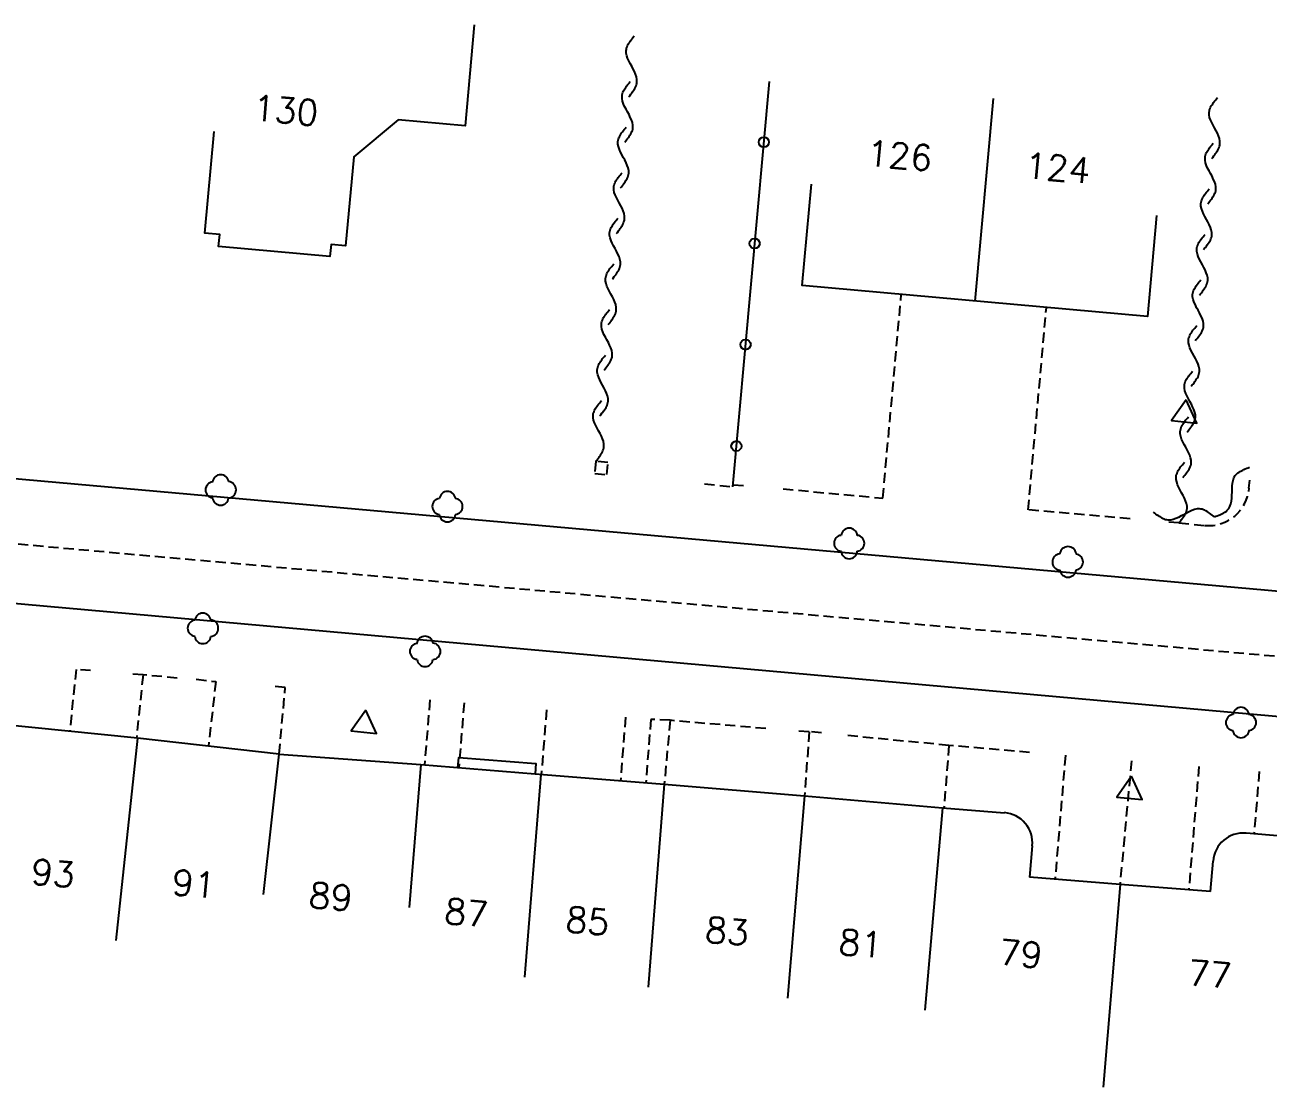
# Model space of a CAD drawing. Header units: millimetres. Extents: x 107999 to 109001, y 146999 to 148001.
# Drawn here: x 108534.2 to 108595.3, y 147346 to 147398.3 of the extents above; entities that cross this region are included whole.
import ezdxf
from ezdxf.enums import TextEntityAlignment as Align

# ---------------------------------------------------------------- set-up
doc = ezdxf.new("R2010")
doc.units = ezdxf.units.MM
doc.linetypes.add('DASHED', pattern=[0.75, 0.5, -0.25])
for name, color, linetype in [('W0001', 6, 'DASHED'), ('W0008', 7, 'CONTINUOUS'), ('W0100', 7, 'CONTINUOUS'), ('W0112', 1, 'DASHED'), ('W0300', 7, 'CONTINUOUS'), ('W0310', 3, 'CONTINUOUS'), ('W0322', 7, 'CONTINUOUS'), ('W0473', 7, 'CONTINUOUS'), ('W0991', 7, 'CONTINUOUS'), ('W1102', 7, 'CONTINUOUS')]:
    doc.layers.add(name, color=color, linetype=linetype)
doc.styles.get("Standard").update_dxf_attribs({"font": 'romans.shx', "width": 0.85})

msp = doc.modelspace()

# ---------------------------------------------------------------- linework, layer by layer
at = {"layer": 'W0001'}
msp.add_lwpolyline([(108999.037, 147346.688), (108659.123, 147361.547), (108457.256, 147379.547)], dxfattribs=at)
at = {"layer": 'W0008'}
for points in [[(108632.834, 147367.094), (108457.537, 147382.719)], [(108632.295, 147360.969), (108430.428, 147379.047)]]:
    msp.add_lwpolyline(points, dxfattribs=at)
at = {"layer": 'W0100'}
msp.add_line((108546.709, 147362.406), (108553.678, 147361.891), dxfattribs=at)
for points in [[(108556.295, 147398.25), (108555.842, 147393.281), (108552.553, 147393.578), (108550.381, 147391.766), (108549.975, 147387.391), (108549.256, 147387.453), (108549.201, 147386.859), (108543.732, 147387.359), (108543.787, 147387.953), (108543.053, 147388.016), (108543.506, 147393)], [(108589.834, 147388.875), (108589.381, 147383.906), (108572.412, 147385.438), (108572.865, 147390.422)], [(108546.709, 147362.406), (108539.748, 147363.188), (108532.748, 147363.891), (108525.795, 147364.594), (108511.334, 147365.797)], [(108555.482, 147361.734), (108555.537, 147362.234), (108559.326, 147361.938), (108559.287, 147361.438)], [(108553.678, 147361.891), (108559.287, 147361.438), (108565.639, 147360.922), (108572.537, 147360.359), (108579.318, 147359.766), (108582.357, 147359.516)], [(108623.326, 147351), (108623.724, 147355.984), (108610.49, 147357.031), (108603.201, 147357.734), (108597.295, 147358.25), (108594.232, 147358.516)], [(108583.725, 147357.891), (108583.584, 147356.359)], [(108592.49, 147355.641), (108592.615, 147357.141)], [(108592.49, 147355.641), (108588.037, 147356), (108583.584, 147356.359)]]:
    msp.add_lwpolyline(points, dxfattribs=at)
for centre, radius, start, end in [((108582.234, 147358.031), 1.499, 354.6163, 85.2364), ((108594.109, 147357.016), 1.505, 85.2364, 175.2364)]:
    msp.add_arc(centre, radius, start, end, dxfattribs=at)
at = {"layer": 'W0112'}
for points in [[(108571.482, 147375.438), (108576.381, 147374.984), (108577.287, 147385)], [(108588.529, 147373.969), (108583.521, 147374.406), (108584.42, 147384.344)], [(108562.865, 147376.734), (108562.272, 147376.797), (108562.217, 147376.203), (108562.811, 147376.141), (108562.865, 147376.734)], [(108567.615, 147375.688), (108568.998, 147375.547)], [(108569.029, 147375.641), (108569.732, 147375.594)], [(108594.373, 147375.469), (108594.412, 147375.875)], [(108590.928, 147373.766), (108590.248, 147373.813)], [(108590.928, 147373.766), (108592.209, 147373.641)], [(108537.436, 147366.516), (108536.725, 147366.563), (108536.412, 147363.516)], [(108541.693, 147366.141), (108540.014, 147366.297), (108540.014, 147366.297), (108539.326, 147366.344)], [(108540.014, 147366.297), (108539.693, 147363.188)], [(108542.631, 147366.078), (108543.592, 147365.969), (108543.232, 147362.797)], [(108546.709, 147362.406), (108547.006, 147365.672), (108546.303, 147365.75)], [(108554.115, 147365.063), (108553.85, 147361.875)], [(108555.795, 147364.922), (108555.537, 147361.734)], [(108559.85, 147364.578), (108559.592, 147361.406)], [(108563.732, 147364.219), (108563.482, 147361.094)], [(108564.975, 147364.109), (108564.732, 147361)], [(108570.623, 147363.656), (108565.92, 147364.063), (108564.975, 147364.109)], [(108565.92, 147364.063), (108565.639, 147360.922)], [(108573.365, 147363.453), (108572.756, 147363.5), (108572.256, 147363.531)], [(108572.756, 147363.5), (108572.537, 147360.359)], [(108583.592, 147362.484), (108579.631, 147362.828), (108574.498, 147363.328)], [(108579.631, 147362.828), (108579.381, 147359.766)], [(108585.35, 147362.344), (108584.85, 147356.266)], [(108588.6, 147362.078), (108588.037, 147356)], [(108591.912, 147361.797), (108591.42, 147355.719)], [(108594.881, 147361.547), (108594.623, 147358.484)]]:
    msp.add_lwpolyline(points, dxfattribs=at)
msp.add_arc((108592.383, 147375.641), 2.007, 265.0882, 355.0882, dxfattribs=at)
at = {"layer": 'W0300'}
for centre, radius, start, end in [((108543.477, 147375.391), 0.393, 95.7106, 264.2894), ((108543.828, 147375.734), 0.401, 6.7098, 173.2902), ((108544.18, 147375.391), 0.409, 276.5819, 83.4181), ((108543.828, 147375.031), 0.393, 186.8428, 353.1572), ((108554.977, 147374.922), 0.393, 6.8428, 173.1572), ((108554.625, 147374.578), 0.393, 96.8428, 263.1572), ((108555.328, 147374.578), 0.393, 275.7106, 84.2894), ((108554.977, 147374.219), 0.4, 184.4846, 355.5154), ((108574.375, 147372.766), 0.393, 96.8428, 263.1572), ((108574.727, 147373.109), 0.401, 6.7098, 173.2902), ((108575.078, 147372.766), 0.393, 276.8428, 83.1572), ((108585.477, 147372.203), 0.401, 6.7098, 173.2902), ((108574.727, 147372.406), 0.4, 184.4846, 355.5154), ((108585.125, 147371.844), 0.409, 96.5819, 263.4181), ((108585.828, 147371.844), 0.393, 276.8428, 83.1572), ((108585.477, 147371.5), 0.401, 186.7098, 353.2902), ((108542.602, 147368.594), 0.393, 96.8428, 263.1572), ((108542.953, 147368.938), 0.393, 6.8428, 173.1572), ((108543.305, 147368.594), 0.408, 275.4923, 84.5077), ((108542.953, 147368.234), 0.401, 186.7098, 353.2902), ((108553.523, 147367.453), 0.393, 95.7106, 264.2894), ((108553.875, 147367.797), 0.401, 6.7098, 173.2902), ((108554.227, 147367.453), 0.409, 276.5819, 83.4181), ((108553.875, 147367.094), 0.393, 186.8428, 353.1572), ((108593.984, 147364.312), 0.392, 4.5739, 175.4261), ((108593.633, 147363.953), 0.393, 96.8428, 263.1572), ((108594.336, 147363.953), 0.393, 275.7106, 84.2894), ((108593.984, 147363.609), 0.401, 186.7098, 353.2902)]:
    msp.add_arc(centre, radius, start, end, dxfattribs=at)
at = {"layer": 'W0310'}
for points in [[(108563.897, 147394.719), (108563.943, 147394.766), (108563.99, 147394.844), (108564.037, 147394.891), (108564.076, 147394.953), (108564.123, 147395.016), (108564.162, 147395.078), (108564.193, 147395.125), (108564.225, 147395.188), (108564.248, 147395.25), (108564.272, 147395.313), (108564.287, 147395.375), (108564.295, 147395.438), (108564.295, 147395.563), (108564.272, 147395.688), (108564.225, 147395.828), (108564.17, 147395.953), (108564.107, 147396.078), (108564.037, 147396.219), (108563.959, 147396.344), (108563.897, 147396.484), (108563.834, 147396.609), (108563.795, 147396.734), (108563.764, 147396.859), (108563.764, 147396.984), (108563.772, 147397.047), (108563.787, 147397.109), (108563.811, 147397.172), (108563.834, 147397.234), (108563.865, 147397.297), (108563.897, 147397.344), (108563.936, 147397.406), (108563.982, 147397.469), (108564.022, 147397.531), (108564.068, 147397.578), (108564.115, 147397.641), (108564.162, 147397.703)], [(108563.693, 147392.484), (108563.74, 147392.547), (108563.779, 147392.594), (108563.826, 147392.656), (108563.873, 147392.719), (108563.912, 147392.766), (108563.951, 147392.828), (108563.99, 147392.891), (108564.022, 147392.953), (108564.045, 147393), (108564.068, 147393.063), (108564.084, 147393.125), (108564.092, 147393.188), (108564.092, 147393.313), (108564.068, 147393.453), (108564.029, 147393.578), (108563.967, 147393.703), (108563.904, 147393.844), (108563.834, 147393.969), (108563.764, 147394.109), (108563.686, 147394.234), (108563.631, 147394.359), (108563.584, 147394.5), (108563.561, 147394.625), (108563.561, 147394.75), (108563.568, 147394.813), (108563.584, 147394.875), (108563.607, 147394.938), (108563.631, 147395), (108563.662, 147395.063), (108563.701, 147395.109), (108563.74, 147395.172), (108563.779, 147395.234), (108563.826, 147395.297), (108563.873, 147395.344), (108563.92, 147395.406), (108563.967, 147395.469)], [(108592.553, 147391.688), (108592.6, 147391.734), (108592.646, 147391.813), (108592.693, 147391.859), (108592.732, 147391.922), (108592.779, 147391.984), (108592.818, 147392.047), (108592.85, 147392.094), (108592.881, 147392.156), (108592.904, 147392.219), (108592.928, 147392.281), (108592.943, 147392.344), (108592.951, 147392.406), (108592.951, 147392.531), (108592.928, 147392.672), (108592.881, 147392.797), (108592.826, 147392.922), (108592.764, 147393.047), (108592.686, 147393.188), (108592.615, 147393.313), (108592.553, 147393.453), (108592.49, 147393.578), (108592.443, 147393.703), (108592.42, 147393.828), (108592.42, 147393.953), (108592.428, 147394.016), (108592.443, 147394.078), (108592.467, 147394.141), (108592.49, 147394.203), (108592.521, 147394.266), (108592.561, 147394.313), (108592.6, 147394.375), (108592.639, 147394.438), (108592.686, 147394.5), (108592.732, 147394.547), (108592.779, 147394.609), (108592.826, 147394.672)], [(108563.49, 147390.234), (108563.537, 147390.281), (108563.584, 147390.359), (108563.631, 147390.406), (108563.67, 147390.469), (108563.717, 147390.531), (108563.748, 147390.594), (108563.787, 147390.641), (108563.818, 147390.703), (108563.842, 147390.766), (108563.865, 147390.828), (108563.881, 147390.891), (108563.889, 147390.953), (108563.889, 147391.078), (108563.865, 147391.219), (108563.818, 147391.344), (108563.764, 147391.469), (108563.693, 147391.609), (108563.623, 147391.734), (108563.553, 147391.875), (108563.482, 147392), (108563.428, 147392.125), (108563.381, 147392.266), (108563.357, 147392.391), (108563.357, 147392.516), (108563.365, 147392.578), (108563.381, 147392.641), (108563.404, 147392.703), (108563.436, 147392.75), (108563.467, 147392.813), (108563.498, 147392.875), (108563.537, 147392.938), (108563.576, 147392.984), (108563.623, 147393.047), (108563.67, 147393.109), (108563.717, 147393.156), (108563.764, 147393.219)], [(108592.35, 147389.453), (108592.396, 147389.516), (108592.436, 147389.563), (108592.482, 147389.625), (108592.529, 147389.688), (108592.568, 147389.734), (108592.607, 147389.797), (108592.646, 147389.859), (108592.678, 147389.922), (108592.701, 147389.969), (108592.725, 147390.031), (108592.74, 147390.094), (108592.748, 147390.156), (108592.748, 147390.281), (108592.725, 147390.422), (108592.686, 147390.547), (108592.623, 147390.672), (108592.561, 147390.813), (108592.49, 147390.938), (108592.42, 147391.078), (108592.342, 147391.203), (108592.287, 147391.328), (108592.24, 147391.469), (108592.217, 147391.594), (108592.217, 147391.719), (108592.225, 147391.781), (108592.24, 147391.844), (108592.264, 147391.906), (108592.287, 147391.969), (108592.318, 147392.031), (108592.357, 147392.078), (108592.396, 147392.141), (108592.436, 147392.203), (108592.482, 147392.266), (108592.529, 147392.313), (108592.576, 147392.375), (108592.623, 147392.438)], [(108563.287, 147388), (108563.334, 147388.047), (108563.381, 147388.125), (108563.428, 147388.172), (108563.467, 147388.234), (108563.514, 147388.297), (108563.553, 147388.359), (108563.584, 147388.406), (108563.615, 147388.469), (108563.639, 147388.531), (108563.662, 147388.594), (108563.678, 147388.656), (108563.686, 147388.719), (108563.686, 147388.844), (108563.662, 147388.984), (108563.615, 147389.109), (108563.561, 147389.234), (108563.498, 147389.359), (108563.42, 147389.5), (108563.35, 147389.625), (108563.287, 147389.766), (108563.225, 147389.891), (108563.178, 147390.016), (108563.154, 147390.141), (108563.154, 147390.266), (108563.162, 147390.328), (108563.178, 147390.391), (108563.201, 147390.453), (108563.225, 147390.516), (108563.256, 147390.578), (108563.295, 147390.625), (108563.334, 147390.688), (108563.373, 147390.75), (108563.42, 147390.813), (108563.467, 147390.859), (108563.514, 147390.922), (108563.561, 147390.984)], [(108592.146, 147387.203), (108592.193, 147387.266), (108592.24, 147387.313), (108592.287, 147387.375), (108592.326, 147387.438), (108592.373, 147387.5), (108592.412, 147387.563), (108592.451, 147387.609), (108592.482, 147387.672), (108592.506, 147387.734), (108592.529, 147387.797), (108592.545, 147387.859), (108592.553, 147387.922), (108592.553, 147388.047), (108592.521, 147388.172), (108592.482, 147388.297), (108592.42, 147388.438), (108592.357, 147388.563), (108592.287, 147388.688), (108592.209, 147388.828), (108592.146, 147388.953), (108592.084, 147389.094), (108592.045, 147389.219), (108592.014, 147389.344), (108592.014, 147389.469), (108592.021, 147389.531), (108592.037, 147389.594), (108592.061, 147389.656), (108592.084, 147389.719), (108592.115, 147389.781), (108592.154, 147389.828), (108592.193, 147389.891), (108592.232, 147389.953), (108592.279, 147390.016), (108592.326, 147390.063), (108592.373, 147390.125), (108592.42, 147390.188)], [(108563.084, 147385.75), (108563.131, 147385.797), (108563.178, 147385.875), (108563.225, 147385.922), (108563.264, 147385.984), (108563.311, 147386.047), (108563.342, 147386.109), (108563.381, 147386.156), (108563.412, 147386.219), (108563.436, 147386.281), (108563.459, 147386.344), (108563.475, 147386.406), (108563.482, 147386.469), (108563.482, 147386.594), (108563.459, 147386.734), (108563.412, 147386.859), (108563.357, 147386.984), (108563.295, 147387.125), (108563.217, 147387.25), (108563.147, 147387.391), (108563.076, 147387.516), (108563.022, 147387.641), (108562.975, 147387.781), (108562.951, 147387.906), (108562.951, 147388.031), (108562.959, 147388.094), (108562.975, 147388.156), (108562.998, 147388.219), (108563.022, 147388.281), (108563.053, 147388.344), (108563.092, 147388.391), (108563.131, 147388.453), (108563.17, 147388.516), (108563.217, 147388.578), (108563.264, 147388.625), (108563.311, 147388.688), (108563.357, 147388.75)], [(108591.943, 147384.969), (108591.99, 147385.031), (108592.037, 147385.078), (108592.084, 147385.141), (108592.123, 147385.203), (108592.17, 147385.266), (108592.209, 147385.328), (108592.248, 147385.375), (108592.279, 147385.438), (108592.303, 147385.5), (108592.326, 147385.563), (108592.342, 147385.625), (108592.35, 147385.688), (108592.35, 147385.813), (108592.318, 147385.938), (108592.279, 147386.063), (108592.217, 147386.203), (108592.154, 147386.328), (108592.084, 147386.453), (108592.006, 147386.594), (108591.943, 147386.719), (108591.881, 147386.859), (108591.842, 147386.984), (108591.811, 147387.109), (108591.811, 147387.234), (108591.818, 147387.297), (108591.834, 147387.359), (108591.857, 147387.422), (108591.881, 147387.484), (108591.912, 147387.547), (108591.951, 147387.594), (108591.99, 147387.656), (108592.029, 147387.719), (108592.076, 147387.781), (108592.123, 147387.828), (108592.17, 147387.891), (108592.217, 147387.953)], [(108562.881, 147383.516), (108562.928, 147383.563), (108562.975, 147383.641), (108563.022, 147383.688), (108563.061, 147383.75), (108563.107, 147383.813), (108563.147, 147383.875), (108563.178, 147383.922), (108563.209, 147383.984), (108563.232, 147384.047), (108563.256, 147384.109), (108563.272, 147384.172), (108563.279, 147384.234), (108563.279, 147384.359), (108563.256, 147384.5), (108563.209, 147384.625), (108563.154, 147384.75), (108563.092, 147384.875), (108563.014, 147385.016), (108562.943, 147385.141), (108562.881, 147385.281), (108562.818, 147385.406), (108562.772, 147385.531), (108562.748, 147385.656), (108562.748, 147385.781), (108562.756, 147385.844), (108562.772, 147385.906), (108562.795, 147385.969), (108562.818, 147386.031), (108562.85, 147386.094), (108562.889, 147386.141), (108562.928, 147386.203), (108562.967, 147386.266), (108563.014, 147386.328), (108563.061, 147386.375), (108563.107, 147386.438), (108563.154, 147386.5)], [(108591.74, 147382.719), (108591.787, 147382.781), (108591.834, 147382.828), (108591.881, 147382.891), (108591.92, 147382.953), (108591.967, 147383.016), (108592.006, 147383.078), (108592.045, 147383.125), (108592.076, 147383.188), (108592.1, 147383.25), (108592.123, 147383.313), (108592.139, 147383.375), (108592.146, 147383.438), (108592.146, 147383.563), (108592.123, 147383.688), (108592.076, 147383.828), (108592.014, 147383.953), (108591.951, 147384.094), (108591.881, 147384.219), (108591.803, 147384.344), (108591.74, 147384.484), (108591.678, 147384.609), (108591.631, 147384.75), (108591.607, 147384.875), (108591.607, 147385), (108591.615, 147385.063), (108591.631, 147385.125), (108591.654, 147385.188), (108591.678, 147385.25), (108591.709, 147385.313), (108591.748, 147385.359), (108591.787, 147385.422), (108591.826, 147385.484), (108591.873, 147385.547), (108591.92, 147385.594), (108591.967, 147385.656), (108592.014, 147385.719)], [(108562.678, 147381.281), (108562.725, 147381.344), (108562.764, 147381.391), (108562.811, 147381.453), (108562.857, 147381.516), (108562.897, 147381.563), (108562.936, 147381.625), (108562.975, 147381.688), (108563.006, 147381.75), (108563.029, 147381.797), (108563.053, 147381.859), (108563.068, 147381.922), (108563.076, 147381.984), (108563.076, 147382.109), (108563.053, 147382.25), (108563.014, 147382.375), (108562.951, 147382.5), (108562.889, 147382.641), (108562.818, 147382.766), (108562.748, 147382.906), (108562.67, 147383.031), (108562.615, 147383.156), (108562.568, 147383.297), (108562.545, 147383.422), (108562.545, 147383.547), (108562.553, 147383.609), (108562.568, 147383.672), (108562.592, 147383.734), (108562.615, 147383.797), (108562.647, 147383.859), (108562.686, 147383.906), (108562.725, 147383.969), (108562.764, 147384.031), (108562.811, 147384.094), (108562.857, 147384.141), (108562.904, 147384.203), (108562.951, 147384.266)], [(108591.537, 147380.484), (108591.584, 147380.547), (108591.631, 147380.594), (108591.678, 147380.656), (108591.717, 147380.719), (108591.764, 147380.781), (108591.803, 147380.844), (108591.842, 147380.891), (108591.873, 147380.953), (108591.896, 147381.016), (108591.92, 147381.078), (108591.936, 147381.141), (108591.943, 147381.203), (108591.943, 147381.328), (108591.912, 147381.453), (108591.873, 147381.578), (108591.811, 147381.719), (108591.748, 147381.844), (108591.678, 147381.969), (108591.6, 147382.109), (108591.537, 147382.234), (108591.475, 147382.375), (108591.436, 147382.5), (108591.404, 147382.625), (108591.404, 147382.75), (108591.412, 147382.813), (108591.428, 147382.875), (108591.451, 147382.938), (108591.475, 147383), (108591.506, 147383.063), (108591.545, 147383.109), (108591.584, 147383.172), (108591.623, 147383.234), (108591.67, 147383.297), (108591.717, 147383.344), (108591.764, 147383.406), (108591.811, 147383.469)], [(108562.475, 147379.031), (108562.522, 147379.078), (108562.568, 147379.156), (108562.615, 147379.203), (108562.654, 147379.266), (108562.701, 147379.328), (108562.74, 147379.391), (108562.772, 147379.438), (108562.803, 147379.5), (108562.826, 147379.563), (108562.85, 147379.625), (108562.865, 147379.688), (108562.873, 147379.75), (108562.873, 147379.875), (108562.85, 147380.016), (108562.803, 147380.141), (108562.748, 147380.266), (108562.686, 147380.391), (108562.607, 147380.531), (108562.537, 147380.656), (108562.475, 147380.797), (108562.412, 147380.922), (108562.365, 147381.047), (108562.342, 147381.172), (108562.342, 147381.297), (108562.35, 147381.359), (108562.365, 147381.422), (108562.389, 147381.484), (108562.412, 147381.547), (108562.443, 147381.609), (108562.482, 147381.656), (108562.522, 147381.719), (108562.561, 147381.781), (108562.607, 147381.844), (108562.654, 147381.891), (108562.701, 147381.953), (108562.748, 147382.016)], [(108591.334, 147378.234), (108591.381, 147378.297), (108591.428, 147378.344), (108591.475, 147378.406), (108591.514, 147378.469), (108591.561, 147378.531), (108591.6, 147378.594), (108591.639, 147378.641), (108591.67, 147378.703), (108591.693, 147378.766), (108591.717, 147378.828), (108591.732, 147378.891), (108591.74, 147378.953), (108591.74, 147379.078), (108591.717, 147379.203), (108591.67, 147379.344), (108591.607, 147379.469), (108591.545, 147379.609), (108591.475, 147379.734), (108591.396, 147379.859), (108591.334, 147380), (108591.271, 147380.125), (108591.225, 147380.266), (108591.201, 147380.391), (108591.201, 147380.516), (108591.209, 147380.578), (108591.225, 147380.641), (108591.248, 147380.703), (108591.271, 147380.766), (108591.303, 147380.828), (108591.342, 147380.875), (108591.381, 147380.938), (108591.42, 147381), (108591.467, 147381.063), (108591.514, 147381.109), (108591.561, 147381.172), (108591.607, 147381.234)], [(108562.272, 147376.797), (108562.318, 147376.844), (108562.365, 147376.922), (108562.412, 147376.969), (108562.451, 147377.031), (108562.498, 147377.094), (108562.537, 147377.156), (108562.568, 147377.203), (108562.6, 147377.266), (108562.623, 147377.328), (108562.647, 147377.391), (108562.662, 147377.453), (108562.67, 147377.516), (108562.67, 147377.641), (108562.647, 147377.781), (108562.6, 147377.906), (108562.545, 147378.031), (108562.482, 147378.156), (108562.404, 147378.297), (108562.334, 147378.422), (108562.272, 147378.563), (108562.209, 147378.688), (108562.162, 147378.813), (108562.139, 147378.938), (108562.139, 147379.063), (108562.147, 147379.125), (108562.162, 147379.188), (108562.186, 147379.25), (108562.209, 147379.313), (108562.24, 147379.375), (108562.279, 147379.422), (108562.318, 147379.484), (108562.357, 147379.547), (108562.404, 147379.609), (108562.451, 147379.656), (108562.498, 147379.719), (108562.545, 147379.781)], [(108591.131, 147376), (108591.178, 147376.063), (108591.225, 147376.109), (108591.271, 147376.172), (108591.311, 147376.234), (108591.357, 147376.297), (108591.396, 147376.359), (108591.436, 147376.406), (108591.467, 147376.469), (108591.49, 147376.531), (108591.514, 147376.594), (108591.529, 147376.656), (108591.537, 147376.719), (108591.537, 147376.844), (108591.506, 147376.969), (108591.467, 147377.094), (108591.404, 147377.234), (108591.342, 147377.359), (108591.271, 147377.484), (108591.193, 147377.625), (108591.131, 147377.75), (108591.068, 147377.891), (108591.029, 147378.016), (108590.998, 147378.141), (108590.998, 147378.266), (108591.006, 147378.328), (108591.021, 147378.391), (108591.045, 147378.453), (108591.068, 147378.516), (108591.1, 147378.578), (108591.139, 147378.625), (108591.178, 147378.688), (108591.217, 147378.75), (108591.264, 147378.813), (108591.311, 147378.859), (108591.357, 147378.922), (108591.404, 147378.984)], [(108590.928, 147373.766), (108590.975, 147373.828), (108591.021, 147373.875), (108591.068, 147373.938), (108591.115, 147374), (108591.154, 147374.047), (108591.193, 147374.109), (108591.225, 147374.172), (108591.264, 147374.234), (108591.287, 147374.281), (108591.311, 147374.344), (108591.326, 147374.406), (108591.334, 147374.469), (108591.334, 147374.594), (108591.311, 147374.719), (108591.264, 147374.859), (108591.209, 147374.984), (108591.139, 147375.109), (108591.068, 147375.25), (108590.99, 147375.375), (108590.928, 147375.516), (108590.865, 147375.641), (108590.826, 147375.781), (108590.795, 147375.906), (108590.795, 147376.031), (108590.803, 147376.094), (108590.818, 147376.156), (108590.842, 147376.219), (108590.865, 147376.281), (108590.896, 147376.344), (108590.936, 147376.391), (108590.975, 147376.453), (108591.014, 147376.516), (108591.061, 147376.578), (108591.107, 147376.625), (108591.154, 147376.688), (108591.201, 147376.75)], [(108592.678, 147374.063), (108592.748, 147374.094), (108592.818, 147374.109), (108592.889, 147374.141), (108592.951, 147374.172), (108593.014, 147374.203), (108593.076, 147374.234), (108593.139, 147374.266), (108593.193, 147374.297), (108593.248, 147374.328), (108593.295, 147374.375), (108593.342, 147374.422), (108593.381, 147374.469), (108593.436, 147374.578), (108593.482, 147374.703), (108593.514, 147374.844), (108593.529, 147374.984), (108593.537, 147375.125), (108593.545, 147375.281), (108593.545, 147375.438), (108593.553, 147375.578), (108593.568, 147375.719), (108593.6, 147375.859), (108593.639, 147375.984), (108593.701, 147376.094), (108593.74, 147376.141), (108593.787, 147376.188), (108593.834, 147376.234), (108593.889, 147376.266), (108593.943, 147376.297), (108594.006, 147376.328), (108594.068, 147376.359), (108594.131, 147376.391), (108594.193, 147376.422), (108594.264, 147376.453), (108594.334, 147376.469), (108594.404, 147376.5)], [(108592.678, 147374.063), (108592.615, 147374.109), (108592.561, 147374.156), (108592.506, 147374.203), (108592.436, 147374.25), (108592.381, 147374.281), (108592.318, 147374.328), (108592.256, 147374.359), (108592.201, 147374.391), (108592.139, 147374.406), (108592.076, 147374.438), (108592.014, 147374.438), (108591.951, 147374.453), (108591.826, 147374.453), (108591.701, 147374.422), (108591.568, 147374.375), (108591.436, 147374.313), (108591.311, 147374.25), (108591.178, 147374.172), (108591.045, 147374.109), (108590.912, 147374.031), (108590.787, 147373.984), (108590.654, 147373.938), (108590.529, 147373.906), (108590.404, 147373.906), (108590.342, 147373.922), (108590.279, 147373.922), (108590.217, 147373.953), (108590.162, 147373.969), (108590.1, 147374), (108590.037, 147374.047), (108589.982, 147374.078), (108589.92, 147374.125), (108589.865, 147374.156), (108589.803, 147374.203), (108589.748, 147374.25), (108589.686, 147374.297)]]:
    msp.add_lwpolyline(points, dxfattribs=at)
at = {"layer": 'W0322'}
msp.add_lwpolyline([(108568.998, 147375.547), (108570.803, 147395.469)], dxfattribs=at)
for centre in [(108570.531, 147392.484), (108570.078, 147387.5), (108569.633, 147382.531), (108569.18, 147377.547)]:
    msp.add_circle(centre, 0.25, dxfattribs=at)
at = {"layer": 'W0473'}
for points in [[(108591.295, 147379.813), (108590.576, 147378.797), (108591.818, 147378.672), (108591.295, 147379.813)], [(108550.967, 147364.563), (108550.248, 147363.547), (108551.49, 147363.422), (108550.967, 147364.563)], [(108588.6, 147361.313), (108587.889, 147360.281), (108589.131, 147360.172), (108588.6, 147361.313)]]:
    msp.add_lwpolyline(points, dxfattribs=at)
at = {"layer": 'W1102'}
for p, q in [((108545.938, 147355.5), (108546.709, 147362.406)), ((108553.678, 147361.891), (108553.094, 147354.858))]:
    msp.add_line(p, q, dxfattribs=at)
for points in [[(108581.795, 147394.625), (108580.896, 147384.672)], [(108539.748, 147363.188), (108538.686, 147353.234)], [(108558.779, 147351.438), (108559.592, 147361.406)], [(108565.639, 147360.922), (108564.842, 147350.953)], [(108572.537, 147360.359), (108571.693, 147350.406)], [(108579.318, 147359.766), (108578.443, 147349.813)], [(108588.037, 147356), (108587.217, 147346.031)]]:
    msp.add_lwpolyline(points, dxfattribs=at)

# ---------------------------------------------------------------- texts
at = {"layer": 'W0991'}
for s, p in [('130', (108547.03, 147394.046)), ('126', (108577.202, 147391.827)), ('124', (108584.972, 147391.222)), ('93', (108535.589, 147356.546)), ('91', (108542.512, 147356.022)), ('89', (108549.245, 147355.394)), ('87', (108555.91, 147354.605)), ('85', (108561.864, 147354.202)), ('83', (108568.726, 147353.697)), ('81', (108575.285, 147353.092)), ('79', (108583.156, 147352.588)), ('77', (108592.439, 147351.579))]:
    msp.add_text(s, height=1.25, rotation=355, dxfattribs=at).set_placement(p, align=Align.MIDDLE)

doc.saveas('drawing.dxf')
